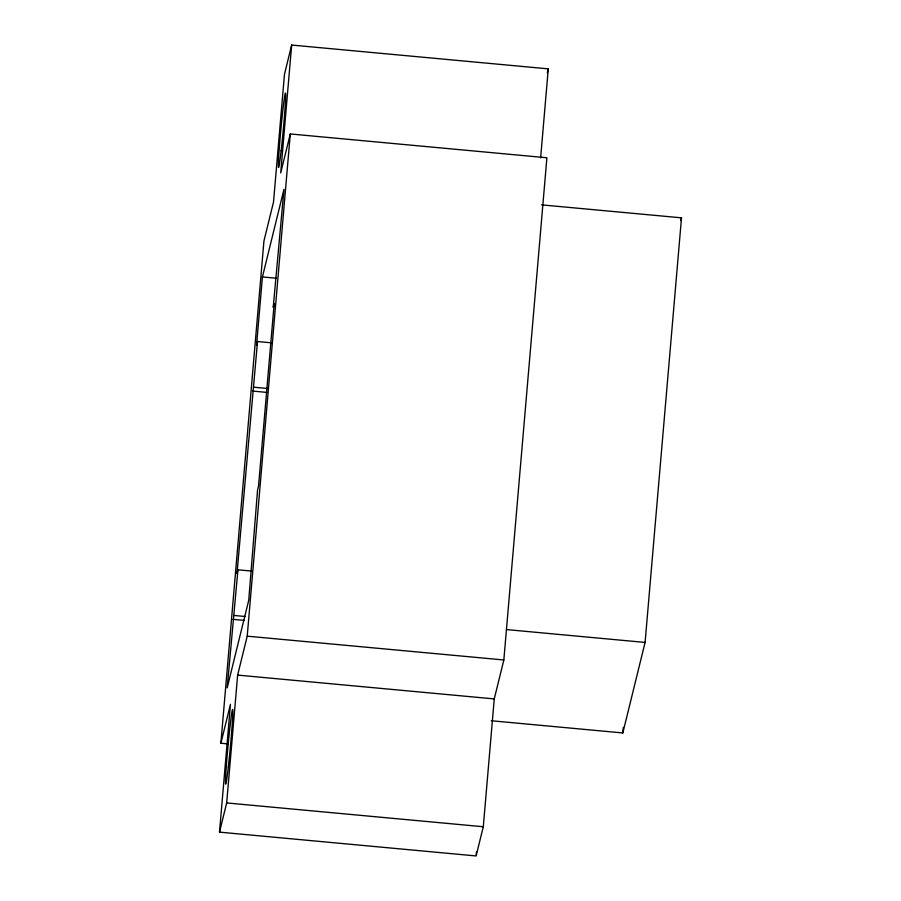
<?xml version="1.0" encoding="UTF-8"?>
<svg xmlns="http://www.w3.org/2000/svg" width="901" height="901" viewBox="0 0 901 901"><rect width="100%" height="100%" fill="white"/><g stroke="black" fill="none" stroke-linecap="round" stroke-linejoin="round"><path stroke-width="1.35" d="M227.852 743.877L220.88 743.235L263.937 241.017L273.51 202.083L284.479 74.254L291.654 45.05L548.27 68.859L540.645 157.788M251.931 571.11L237.932 569.815L227.187 687.846L248.744 600.246L257.573 489.998L258.531 486.112L274.186 303.479L273.228 307.376L283.973 189.345L262.416 276.945L256.548 345.421L257.506 341.535L271.505 342.83M257.506 341.535L236.974 573.7L237.932 569.815M291.654 45.05L280.695 172.891L290.28 133.956L546.896 157.765L503.839 659.982L494.255 698.917L483.296 826.746L476.111 855.95L219.495 832.141L230.465 704.3L220.88 743.235M219.495 832.141L226.68 802.937L237.639 675.097L247.223 636.174L290.28 133.956M476.235 854.565L476.471 851.783M491.259 720.744L622.828 732.952L623.312 727.344M622.828 732.952L645.093 642.436L681.505 217.839L541.524 204.854M547.29 72.846L548.27 68.859M680.829 220.542L681.505 217.839M262.416 276.945L276.416 278.24M253.586 387.182L267.586 388.489M252.629 391.079L266.628 392.374M506.531 629.574L645.093 642.436M234.023 615.462L245.218 616.509M233.066 619.359L244.261 620.395M247.223 636.174L503.839 659.982M237.639 675.097L494.255 698.917M226.68 802.937L483.296 826.746M228.302 767.089A37.504 1.216 -84.7 0 0 232.683 709.481A37.504 1.216 -84.7 0 0 226.5 763.744A37.504 1.216 -84.7 0 0 228.302 767.089M281.135 150.737A37.504 1.216 -84.7 0 0 285.516 93.118A37.504 1.216 -84.7 0 0 279.344 147.392A37.504 1.216 -84.7 0 0 281.135 150.737"/></g></svg>
